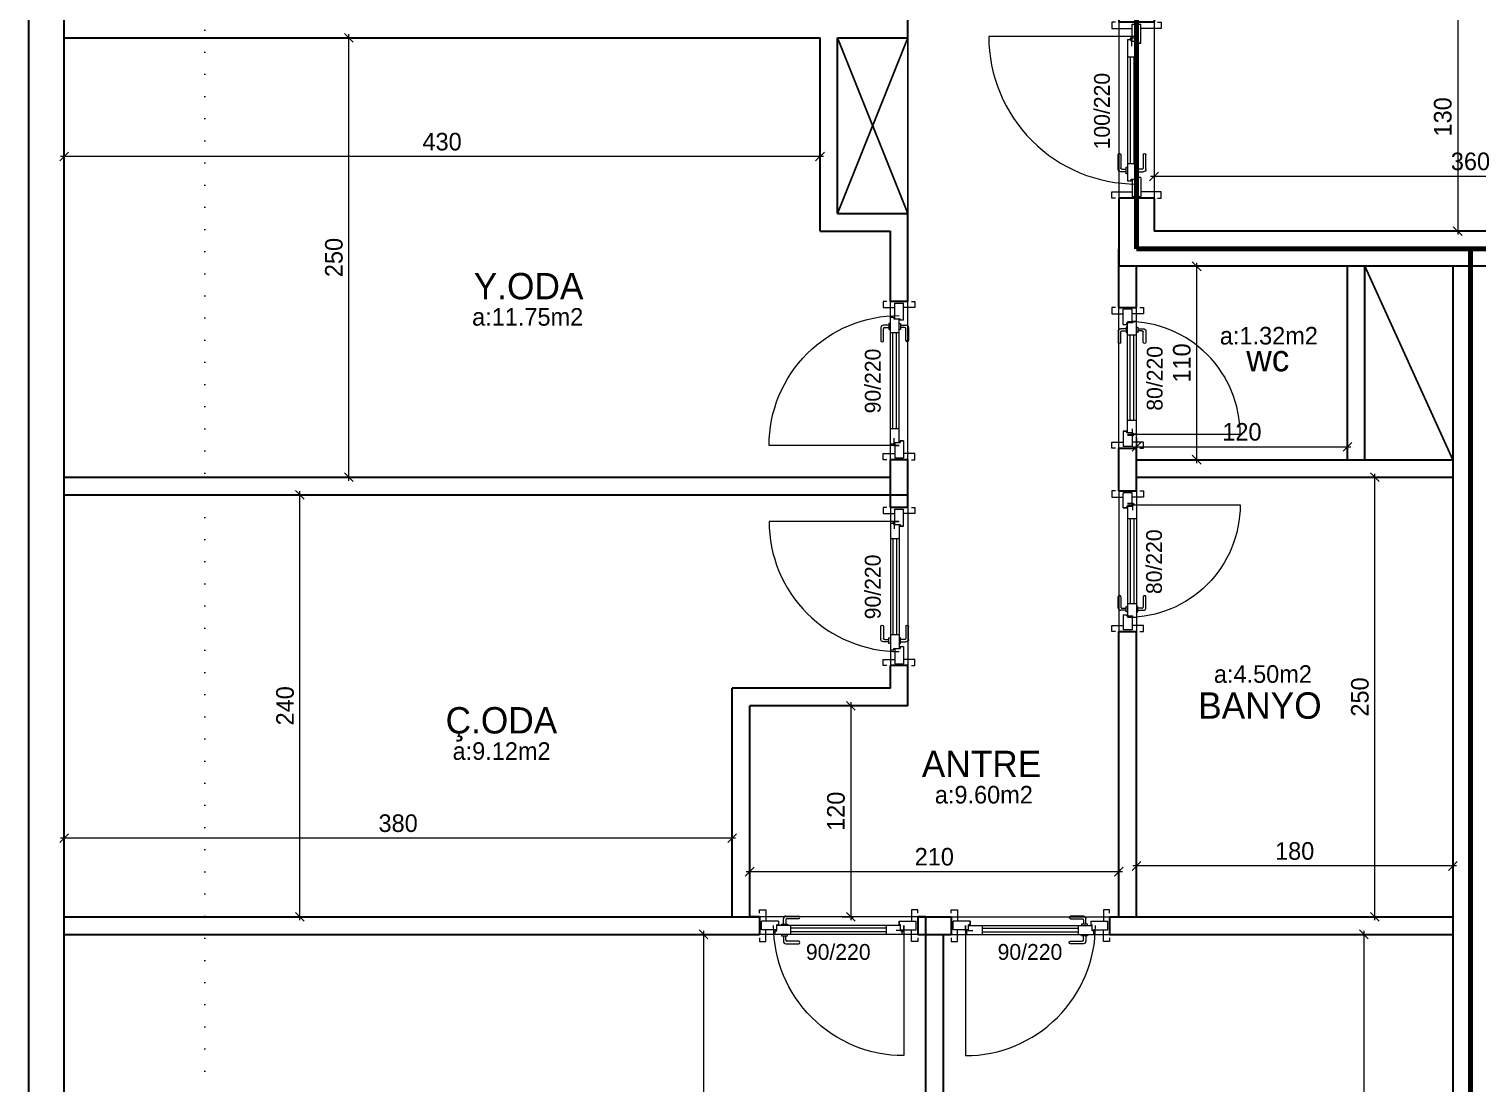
# Model space of a CAD drawing. Header units: centimetres. Extents: x 562865 to 1310255, y -148070 to 32737.
# Drawn here: x 591819 to 592642, y -1976 to -1376 of the extents above; entities that cross this region are included whole.
import ezdxf
from ezdxf.enums import TextEntityAlignment as Align

# ---------------------------------------------------------------- set-up
doc = ezdxf.new("R2010")
doc.units = ezdxf.units.CM
doc.header["$LTSCALE"] = 2.5
doc.linetypes.add('DASHED', pattern=[0.25, 0.125, -0.125])
doc.linetypes.add('DOT', pattern=[0.25, 0, -0.25])
doc.layers.get('0').update_dxf_attribs({"color": 86})
for name, color, linetype, lineweight in [('1', 126, 'Continuous', 25), ('ADAKENARI', 18, 'Continuous', 5), ('DUVAR', 4, 'Continuous', 30), ('duvar-kesim', 7, 'Continuous', 0), ('GÖRÜNÜŞLER', 96, 'Continuous', 25), ('ince', 30, 'Continuous', 15), ('iç ölçü', 106, 'Continuous', 18), ('kapi', 9, 'Continuous', 0), ('kolon', 1, 'Continuous', 53)]:
    doc.layers.add(name, color=color, linetype=linetype, lineweight=lineweight)
for name, color, linetype in [('alan', 7, 'Continuous'), ('kapi-yazi', 7, 'Continuous'), ('mahal', 7, 'Continuous'), ('MAKINA', 4, 'Continuous'), ('MERBAS', 231, 'Continuous'), ('MIMARI', 3, 'Continuous'), ('Oda', 7, 'Continuous')]:
    doc.layers.add(name, color=color, linetype=linetype)
doc.styles.add('MAHALADI', font='arial.ttf')
doc.styles.add('PINAR', font='comic.ttf')
doc.dimstyles.new('TEMİZ ÖLÇÜ', dxfattribs={"dimtxt": 10, "dimasz": 5, "dimexe": 1.8, "dimexo": 0.625, "dimgap": 3, "dimtad": 1, "dimdec": 0, "dimrnd": 0.5, "dimzin": 1, "dimdsep": 46, "dimtxsty": 'PINAR', "dimblk": 'OBLIQUE', "dimcen": 0.9, "dimdle": 2, "dimclrd": 256, "dimclre": 256, "dimclrt": 7, "dimadec": 0, "dimazin": 0, "dimtfac": 1, "dimtdec": 0, "dimtofl": 0, "dimtmove": 2, "dimatfit": 2, "dimfxl": 10, "dimfxlon": 1, "dimlwd": -1, "dimlwe": -1, "dimarcsym": 0})

# ---------------------------------------------------------------- blocks, each defined once
blk = doc.blocks.new('fm-door1')
at = {"linetype": 'Continuous'}
for p, q in [((0, 25), (0, -25)), ((100, 25), (0, 25)), ((79.7, 31.8), (79.7, -0.3)), ((84, 27.6), (127.8, 27.6)), ((90, 50), (910, 50)), ((90, 50), (90, 30)), ((100, 30), (90, 30)), ((100, 30), (100, -5)), ((100, 30), (100, -5)), ((100, 0), (900, 0)), ((190, 50), (190, 0)), ((810, 50), (810, 0)), ((910, 30), (900, 30)), ((900, 30), (900, -5)), ((900, 25), (1000, 25)), ((910, 50), (910, 30)), ((1000, 25), (1000, -25)), ((110, -25), (0, -25)), ((100, -5), (110, -5)), ((110, -5), (100, -5)), ((110, -5), (110, -25)), ((110, -25), (110, -5)), ((890, -25), (890, -5)), ((890, -5), (900, -5)), ((890, -25), (1000, -25))]:
    blk.add_line(p, q, dxfattribs=at)
at = {"color": 8, "linetype": 'Continuous'}
for p, q in [((190, 35), (810, 35)), ((190, 15), (810, 15))]:
    blk.add_line(p, q, dxfattribs=at)
at = {"linetype": 'Continuous'}
for points in [[(857.6, 58.1), (857.6, 88.9, 0.414214), (842.4, 104.1), (758.6, 104.1, 1), (758.6, 88.9), (834.8, 88.9, -0.414214), (842.4, 81.3), (842.4, 58.1)], [(857.6, -8.1), (857.6, -38.9, -0.414214), (842.4, -54.1), (758.6, -54.1, -1), (758.6, -38.9), (834.8, -38.9, 0.414214), (842.4, -31.3), (842.4, -8.1)]]:
    blk.add_lwpolyline(points, format="xyb", dxfattribs=at)
for points in [[(869, 50), (869, 58.1), (831, 58.1), (831, 50)], [(869, 0), (869, -8.1), (831, -8.1), (831, 0)]]:
    blk.add_lwpolyline(points, dxfattribs=at)
blk.add_circle((84, 31.8), 4.26, dxfattribs=at)
blk = doc.blocks.new('_Oblique')
at = {"color": 0, "linetype": 'ByBlock', "lineweight": -2}
blk.add_line((-0.5, -0.5), (0.5, 0.5), dxfattribs=at)
blk = doc.blocks.new('*D121')
at = {"layer": 'Defpoints', "color": 0}
for p in [(592496.53, -1891.13), (592496.53, -2338.13), (592577.95, -2338.13)]:
    blk.add_point(p, dxfattribs=at)
at = {"layer": 'iç ölçü'}
for p, q in [((592572.95, -1891.13), (592579.75, -1891.13)), ((592577.95, -1889.13), (592577.95, -2340.13)), ((592572.95, -2338.13), (592579.75, -2338.13))]:
    blk.add_line(p, q, dxfattribs=at)
at = {"layer": 'iç ölçü', "linetype": 'ByBlock', "xscale": 5, "yscale": 5, "zscale": 5}
for p, rotation in [((592577.95, -1891.13), 90), ((592577.95, -2338.13), 270)]:
    blk.add_blockref('_Oblique', p, dxfattribs=dict(at, rotation=rotation))
at = {"layer": 'iç ölçü', "color": 7, "insert": (592569.44, -2114.63), "char_height": 10, "attachment_point": 5, "rotation": 90, "style": 'PINAR'}
blk.add_mtext('447', dxfattribs=at)
blk = doc.blocks.new('*D124')
at = {"layer": 'Defpoints', "color": 0}
for p in [(592155.99, -1891.13), (592155.99, -2458.13), (592202.27, -2458.13)]:
    blk.add_point(p, dxfattribs=at)
at = {"layer": 'iç ölçü'}
for p, q in [((592197.27, -1891.13), (592204.07, -1891.13)), ((592202.27, -1889.13), (592202.27, -2460.13)), ((592197.27, -2458.13), (592204.07, -2458.13))]:
    blk.add_line(p, q, dxfattribs=at)
at = {"layer": 'iç ölçü', "linetype": 'ByBlock', "xscale": 5, "yscale": 5, "zscale": 5}
for p, rotation in [((592202.27, -1891.13), 90), ((592202.27, -2458.13), 270)]:
    blk.add_blockref('_Oblique', p, dxfattribs=dict(at, rotation=rotation))
at = {"layer": 'iç ölçü', "color": 7, "insert": (592193.76, -2174.63), "char_height": 10, "attachment_point": 5, "rotation": 90, "style": 'PINAR'}
blk.add_mtext('567', dxfattribs=at)
blk = doc.blocks.new('*D126')
at = {"layer": 'Defpoints', "color": 0}
for p in [(591972.7, -1641.13), (591995.91, -1641.13), (591995.91, -1881.13)]:
    blk.add_point(p, dxfattribs=at)
at = {"layer": 'iç ölçü'}
for p, q in [((591972.7, -1883.13), (591972.7, -1639.13)), ((591977.7, -1641.13), (591970.9, -1641.13)), ((591977.7, -1881.13), (591970.9, -1881.13))]:
    blk.add_line(p, q, dxfattribs=at)
at = {"layer": 'iç ölçü', "linetype": 'ByBlock', "xscale": 5, "yscale": 5, "zscale": 5}
for p, rotation in [((591972.7, -1641.13), 90), ((591972.7, -1881.13), 270)]:
    blk.add_blockref('_Oblique', p, dxfattribs=dict(at, rotation=rotation))
at = {"layer": 'iç ölçü', "color": 7, "insert": (591964.29, -1761.13), "char_height": 10, "attachment_point": 5, "rotation": 90, "style": 'PINAR'}
blk.add_mtext('240', dxfattribs=at)
blk = doc.blocks.new('*D127')
at = {"layer": 'Defpoints', "color": 0}
for p in [(591838.58, -1777.64), (592218.58, -1777.64), (591838.58, -1836.41)]:
    blk.add_point(p, dxfattribs=at)
at = {"layer": 'iç ölçü'}
for p, q in [((592220.58, -1836.41), (591836.58, -1836.41)), ((591838.58, -1831.41), (591838.58, -1838.21)), ((592218.58, -1831.41), (592218.58, -1838.21))]:
    blk.add_line(p, q, dxfattribs=at)
at = {"layer": 'iç ölçü', "linetype": 'ByBlock', "xscale": 5, "yscale": 5, "zscale": 5, "rotation": 180}
blk.add_blockref('_Oblique', (591838.58, -1836.41), dxfattribs=at)
at = {"layer": 'iç ölçü', "linetype": 'ByBlock', "xscale": 5, "yscale": 5, "zscale": 5}
blk.add_blockref('_Oblique', (592218.58, -1836.41), dxfattribs=at)
at = {"layer": 'iç ölçü', "color": 7, "insert": (592028.58, -1827.97), "char_height": 10, "attachment_point": 5, "style": 'PINAR'}
blk.add_mtext('380', dxfattribs=at)
blk = doc.blocks.new('*D128')
at = {"layer": 'Defpoints', "color": 0}
for p in [(592000.56, -1381.13), (592014.49, -1381.13), (592014.49, -1631.13)]:
    blk.add_point(p, dxfattribs=at)
at = {"layer": 'iç ölçü'}
for p, q in [((592005.56, -1381.13), (591998.76, -1381.13)), ((592000.56, -1633.13), (592000.56, -1379.13)), ((592005.56, -1631.13), (591998.76, -1631.13))]:
    blk.add_line(p, q, dxfattribs=at)
at = {"layer": 'iç ölçü', "linetype": 'ByBlock', "xscale": 5, "yscale": 5, "zscale": 5}
for p, rotation in [((592000.56, -1381.13), 90), ((592000.56, -1631.13), 270)]:
    blk.add_blockref('_Oblique', p, dxfattribs=dict(at, rotation=rotation))
at = {"layer": 'iç ölçü', "color": 7, "insert": (591992.08, -1506.13), "char_height": 10, "attachment_point": 5, "rotation": 90, "style": 'PINAR'}
blk.add_mtext('250', dxfattribs=at)
blk = doc.blocks.new('*D129')
at = {"layer": 'Defpoints', "color": 0}
for p in [(591838.58, -1448.72), (591838.58, -1454.9), (592268.58, -1454.9)]:
    blk.add_point(p, dxfattribs=at)
at = {"layer": 'iç ölçü'}
for p, q in [((592270.58, -1448.72), (591836.58, -1448.72)), ((591838.58, -1453.72), (591838.58, -1446.92)), ((592268.58, -1453.72), (592268.58, -1446.92))]:
    blk.add_line(p, q, dxfattribs=at)
at = {"layer": 'iç ölçü', "linetype": 'ByBlock', "xscale": 5, "yscale": 5, "zscale": 5, "rotation": 180}
blk.add_blockref('_Oblique', (591838.58, -1448.72), dxfattribs=at)
at = {"layer": 'iç ölçü', "linetype": 'ByBlock', "xscale": 5, "yscale": 5, "zscale": 5}
blk.add_blockref('_Oblique', (592268.58, -1448.72), dxfattribs=at)
at = {"layer": 'iç ölçü', "color": 7, "insert": (592053.58, -1440.29), "char_height": 10, "attachment_point": 5, "style": 'PINAR'}
blk.add_mtext('430', dxfattribs=at)
blk = doc.blocks.new('*D135')
at = {"layer": 'Defpoints', "color": 0}
for p in [(592584.2, -1631.13), (592593.8, -1631.13), (592593.8, -1881.13)]:
    blk.add_point(p, dxfattribs=at)
at = {"layer": 'iç ölçü'}
for p, q in [((592584.2, -1883.13), (592584.2, -1629.13)), ((592589.2, -1631.13), (592582.4, -1631.13)), ((592589.2, -1881.13), (592582.4, -1881.13))]:
    blk.add_line(p, q, dxfattribs=at)
at = {"layer": 'iç ölçü', "linetype": 'ByBlock', "xscale": 5, "yscale": 5, "zscale": 5}
for p, rotation in [((592584.2, -1631.13), 90), ((592584.2, -1881.13), 270)]:
    blk.add_blockref('_Oblique', p, dxfattribs=dict(at, rotation=rotation))
at = {"layer": 'iç ölçü', "color": 7, "insert": (592575.72, -1756.13), "char_height": 10, "attachment_point": 5, "rotation": 90, "style": 'PINAR'}
blk.add_mtext('250', dxfattribs=at)
blk = doc.blocks.new('*D136')
at = {"layer": 'Defpoints', "color": 0}
for p in [(592628.58, -1659.77), (592448.58, -1780.32), (592448.58, -1852.24)]:
    blk.add_point(p, dxfattribs=at)
at = {"layer": 'iç ölçü'}
for p, q in [((592630.58, -1852.24), (592446.58, -1852.24)), ((592448.58, -1847.24), (592448.58, -1854.04)), ((592628.58, -1847.24), (592628.58, -1854.04))]:
    blk.add_line(p, q, dxfattribs=at)
at = {"layer": 'iç ölçü', "linetype": 'ByBlock', "xscale": 5, "yscale": 5, "zscale": 5, "rotation": 180}
blk.add_blockref('_Oblique', (592448.58, -1852.24), dxfattribs=at)
at = {"layer": 'iç ölçü', "linetype": 'ByBlock', "xscale": 5, "yscale": 5, "zscale": 5}
blk.add_blockref('_Oblique', (592628.58, -1852.24), dxfattribs=at)
at = {"layer": 'iç ölçü', "color": 7, "insert": (592538.58, -1843.78), "char_height": 10, "attachment_point": 5, "style": 'PINAR'}
blk.add_mtext('180', dxfattribs=at)
blk = doc.blocks.new('*D137')
at = {"layer": 'Defpoints', "color": 0}
for p in [(592482.84, -1511.13), (592541.33, -1511.13), (592541.33, -1621.13)]:
    blk.add_point(p, dxfattribs=at)
at = {"layer": 'iç ölçü'}
for p, q in [((592487.84, -1511.13), (592481.04, -1511.13)), ((592482.84, -1623.13), (592482.84, -1509.13)), ((592487.84, -1621.13), (592481.04, -1621.13))]:
    blk.add_line(p, q, dxfattribs=at)
at = {"layer": 'iç ölçü', "linetype": 'ByBlock', "xscale": 5, "yscale": 5, "zscale": 5}
for p, rotation in [((592482.84, -1511.13), 90), ((592482.84, -1621.13), 270)]:
    blk.add_blockref('_Oblique', p, dxfattribs=dict(at, rotation=rotation))
at = {"layer": 'iç ölçü', "color": 7, "insert": (592474.43, -1566.13), "char_height": 10, "attachment_point": 5, "rotation": 90, "style": 'PINAR'}
blk.add_mtext('110', dxfattribs=at)
blk = doc.blocks.new('*D138')
at = {"layer": 'Defpoints', "color": 0}
for p in [(592448.58, -1529.3), (592568.58, -1529.3), (592568.58, -1613.77)]:
    blk.add_point(p, dxfattribs=at)
at = {"layer": 'iç ölçü'}
for p, q in [((592446.58, -1613.77), (592570.58, -1613.77)), ((592448.58, -1608.77), (592448.58, -1615.57)), ((592568.58, -1608.77), (592568.58, -1615.57))]:
    blk.add_line(p, q, dxfattribs=at)
at = {"layer": 'iç ölçü', "linetype": 'ByBlock', "xscale": 5, "yscale": 5, "zscale": 5, "rotation": 180}
blk.add_blockref('_Oblique', (592448.58, -1613.77), dxfattribs=at)
at = {"layer": 'iç ölçü', "linetype": 'ByBlock', "xscale": 5, "yscale": 5, "zscale": 5}
blk.add_blockref('_Oblique', (592568.58, -1613.77), dxfattribs=at)
at = {"layer": 'iç ölçü', "color": 7, "insert": (592508.58, -1605.36), "char_height": 10, "attachment_point": 5, "style": 'PINAR'}
blk.add_mtext('120', dxfattribs=at)
blk = doc.blocks.new('*D139')
at = {"layer": 'Defpoints', "color": 0}
for p in [(592273.58, -1761.13), (592273.58, -1881.13), (592286.1, -1881.13)]:
    blk.add_point(p, dxfattribs=at)
at = {"layer": 'iç ölçü'}
for p, q in [((592281.1, -1761.13), (592287.9, -1761.13)), ((592286.1, -1759.13), (592286.1, -1883.13)), ((592281.1, -1881.13), (592287.9, -1881.13))]:
    blk.add_line(p, q, dxfattribs=at)
at = {"layer": 'iç ölçü', "linetype": 'ByBlock', "xscale": 5, "yscale": 5, "zscale": 5}
for p, rotation in [((592286.1, -1761.13), 90), ((592286.1, -1881.13), 270)]:
    blk.add_blockref('_Oblique', p, dxfattribs=dict(at, rotation=rotation))
at = {"layer": 'iç ölçü', "color": 7, "insert": (592277.69, -1821.13), "char_height": 10, "attachment_point": 5, "rotation": 90, "style": 'PINAR'}
blk.add_mtext('120', dxfattribs=at)
blk = doc.blocks.new('*D140')
at = {"layer": 'Defpoints', "color": 0}
for p in [(592228.58, -1795.18), (592438.58, -1795.18), (592438.58, -1855.45)]:
    blk.add_point(p, dxfattribs=at)
at = {"layer": 'iç ölçü'}
for p, q in [((592228.58, -1850.45), (592228.58, -1857.25)), ((592438.58, -1850.45), (592438.58, -1857.25)), ((592226.58, -1855.45), (592440.58, -1855.45))]:
    blk.add_line(p, q, dxfattribs=at)
at = {"layer": 'iç ölçü', "linetype": 'ByBlock', "xscale": 5, "yscale": 5, "zscale": 5, "rotation": 180}
blk.add_blockref('_Oblique', (592228.58, -1855.45), dxfattribs=at)
at = {"layer": 'iç ölçü', "linetype": 'ByBlock', "xscale": 5, "yscale": 5, "zscale": 5}
blk.add_blockref('_Oblique', (592438.58, -1855.45), dxfattribs=at)
at = {"layer": 'iç ölçü', "color": 7, "insert": (592333.58, -1847.04), "char_height": 10, "attachment_point": 5, "style": 'PINAR'}
blk.add_mtext('210', dxfattribs=at)
blk = doc.blocks.new('*D143')
at = {"layer": 'Defpoints', "color": 0}
for p in [(592458.58, -1422.34), (592818.58, -1422.34), (592458.58, -1460.01)]:
    blk.add_point(p, dxfattribs=at)
at = {"layer": 'iç ölçü'}
for p, q in [((592458.58, -1455.01), (592458.58, -1461.81)), ((592818.58, -1455.01), (592818.58, -1461.81)), ((592820.58, -1460.01), (592456.58, -1460.01))]:
    blk.add_line(p, q, dxfattribs=at)
at = {"layer": 'iç ölçü', "linetype": 'ByBlock', "xscale": 5, "yscale": 5, "zscale": 5, "rotation": 180}
blk.add_blockref('_Oblique', (592458.58, -1460.01), dxfattribs=at)
at = {"layer": 'iç ölçü', "linetype": 'ByBlock', "xscale": 5, "yscale": 5, "zscale": 5}
blk.add_blockref('_Oblique', (592818.58, -1460.01), dxfattribs=at)
at = {"layer": 'iç ölçü', "color": 7, "insert": (592638.58, -1451.5), "char_height": 10, "attachment_point": 5, "style": 'PINAR'}
blk.add_mtext('360', dxfattribs=at)
blk = doc.blocks.new('*D148')
at = {"layer": 'Defpoints', "color": 0}
for p in [(594835.25, -754.66), (594855.25, -757.26), (594855.25, -770.98)]:
    blk.add_point(p, dxfattribs=at)
at = {"layer": 'iç ölçü'}
for p, q in [((594833.25, -757.26), (594857.25, -757.26)), ((594835.25, -755.28), (594835.25, -759.06)), ((594855.25, -767.26), (594855.25, -755.46))]:
    blk.add_line(p, q, dxfattribs=at)
at = {"layer": 'iç ölçü', "xscale": 5, "yscale": 5, "zscale": 5, "rotation": 180}
blk.add_blockref('_Oblique', (594835.25, -757.26), dxfattribs=at)
at = {"layer": 'iç ölçü', "xscale": 5, "yscale": 5, "zscale": 5}
blk.add_blockref('_Oblique', (594855.25, -757.26), dxfattribs=at)
at = {"layer": 'iç ölçü', "color": 7, "insert": (594847.75, -742.49), "char_height": 10, "attachment_point": 5, "style": 'PINAR'}
blk.add_mtext('20', dxfattribs=at)
blk = doc.blocks.new('*D149')
at = {"layer": 'Defpoints', "color": 0}
for p in [(595060.25, -732.85), (595060.25, -757.26), (594855.25, -770.98)]:
    blk.add_point(p, dxfattribs=at)
at = {"layer": 'iç ölçü'}
for p, q in [((595060.25, -747.26), (595060.25, -759.06)), ((594853.25, -757.26), (595062.25, -757.26)), ((594855.25, -767.26), (594855.25, -755.46))]:
    blk.add_line(p, q, dxfattribs=at)
at = {"layer": 'iç ölçü', "xscale": 5, "yscale": 5, "zscale": 5, "rotation": 180}
blk.add_blockref('_Oblique', (594855.25, -757.26), dxfattribs=at)
at = {"layer": 'iç ölçü', "xscale": 5, "yscale": 5, "zscale": 5}
blk.add_blockref('_Oblique', (595060.25, -757.26), dxfattribs=at)
at = {"layer": 'iç ölçü', "color": 7, "insert": (594957.75, -748.79), "char_height": 10, "attachment_point": 5, "style": 'PINAR'}
blk.add_mtext('205', dxfattribs=at)
blk = doc.blocks.new('*D150')
at = {"layer": 'Defpoints', "color": 0}
for p in [(595060.25, -732.85), (595085.25, -754.82), (595085.25, -757.26)]:
    blk.add_point(p, dxfattribs=at)
at = {"layer": 'iç ölçü'}
for p, q in [((595060.25, -747.26), (595060.25, -759.06)), ((595058.25, -757.26), (595087.25, -757.26)), ((595085.25, -755.44), (595085.25, -759.06))]:
    blk.add_line(p, q, dxfattribs=at)
at = {"layer": 'iç ölçü', "xscale": 5, "yscale": 5, "zscale": 5, "rotation": 180}
blk.add_blockref('_Oblique', (595060.25, -757.26), dxfattribs=at)
at = {"layer": 'iç ölçü', "xscale": 5, "yscale": 5, "zscale": 5}
blk.add_blockref('_Oblique', (595085.25, -757.26), dxfattribs=at)
at = {"layer": 'iç ölçü', "color": 7, "insert": (595072.75, -745.8), "char_height": 10, "attachment_point": 5, "style": 'PINAR'}
blk.add_mtext('25', dxfattribs=at)
blk = doc.blocks.new('*D151')
at = {"layer": 'Defpoints', "color": 0}
for p in [(595021.92, -789.21), (595028.67, -789.21), (595028.67, -814.21)]:
    blk.add_point(p, dxfattribs=at)
at = {"layer": 'iç ölçü'}
for p, q in [((595028.05, -789.21), (595020.12, -789.21)), ((595021.92, -816.21), (595021.92, -787.21)), ((595028.05, -814.21), (595020.12, -814.21))]:
    blk.add_line(p, q, dxfattribs=at)
at = {"layer": 'iç ölçü', "xscale": 5, "yscale": 5, "zscale": 5}
for p, rotation in [((595021.92, -789.21), 90), ((595021.92, -814.21), 270)]:
    blk.add_blockref('_Oblique', p, dxfattribs=dict(at, rotation=rotation))
at = {"layer": 'iç ölçü', "color": 7, "insert": (595033.82, -801.71), "char_height": 10, "attachment_point": 5, "rotation": 90, "style": 'PINAR'}
blk.add_mtext('25', dxfattribs=at)
blk = doc.blocks.new('*D152')
at = {"layer": 'Defpoints', "color": 0}
for p in [(595021.92, -609.21), (595026.14, -609.21), (595028.67, -789.21)]:
    blk.add_point(p, dxfattribs=at)
at = {"layer": 'iç ölçü'}
for p, q in [((595025.52, -609.21), (595020.12, -609.21)), ((595021.92, -791.21), (595021.92, -607.21)), ((595028.05, -789.21), (595020.12, -789.21))]:
    blk.add_line(p, q, dxfattribs=at)
at = {"layer": 'iç ölçü', "xscale": 5, "yscale": 5, "zscale": 5}
for p, rotation in [((595021.92, -609.21), 90), ((595021.92, -789.21), 270)]:
    blk.add_blockref('_Oblique', p, dxfattribs=dict(at, rotation=rotation))
at = {"layer": 'iç ölçü', "color": 7, "insert": (595013.46, -699.21), "char_height": 10, "attachment_point": 5, "rotation": 90, "style": 'PINAR'}
blk.add_mtext('180', dxfattribs=at)
blk = doc.blocks.new('*D153')
at = {"layer": 'Defpoints', "color": 0}
for p in [(595021.92, -584.21), (595026.14, -584.21), (595026.14, -609.21)]:
    blk.add_point(p, dxfattribs=at)
at = {"layer": 'iç ölçü'}
for p, q in [((595025.52, -584.21), (595020.12, -584.21)), ((595021.92, -611.21), (595021.92, -582.21)), ((595025.52, -609.21), (595020.12, -609.21))]:
    blk.add_line(p, q, dxfattribs=at)
at = {"layer": 'iç ölçü', "xscale": 5, "yscale": 5, "zscale": 5}
for p, rotation in [((595021.92, -584.21), 90), ((595021.92, -609.21), 270)]:
    blk.add_blockref('_Oblique', p, dxfattribs=dict(at, rotation=rotation))
at = {"layer": 'iç ölçü', "color": 7, "insert": (595037.05, -596.71), "char_height": 10, "attachment_point": 5, "rotation": 90, "style": 'PINAR'}
blk.add_mtext('25', dxfattribs=at)
blk = doc.blocks.new('*D154')
at = {"layer": 'Defpoints', "color": 0}
for p in [(594705.25, -699.23), (594705.25, -700.16), (594835.25, -699.23)]:
    blk.add_point(p, dxfattribs=at)
at = {"layer": 'iç ölçü'}
for p, q in [((594837.25, -700.16), (594703.25, -700.16)), ((594705.25, -699.85), (594705.25, -701.96)), ((594835.25, -699.85), (594835.25, -701.96))]:
    blk.add_line(p, q, dxfattribs=at)
at = {"layer": 'iç ölçü', "xscale": 5, "yscale": 5, "zscale": 5, "rotation": 180}
blk.add_blockref('_Oblique', (594705.25, -700.16), dxfattribs=at)
at = {"layer": 'iç ölçü', "xscale": 5, "yscale": 5, "zscale": 5}
blk.add_blockref('_Oblique', (594835.25, -700.16), dxfattribs=at)
at = {"layer": 'iç ölçü', "color": 7, "insert": (594770.25, -691.73), "char_height": 10, "attachment_point": 5, "style": 'PINAR'}
blk.add_mtext('130', dxfattribs=at)
blk = doc.blocks.new('*D145')
at = {"layer": 'Defpoints', "color": 0}
for p in [(594908.08, -814.21), (594877.98, -944.21), (594908.08, -944.21)]:
    blk.add_point(p, dxfattribs=at)
at = {"layer": 'iç ölçü'}
for p, q in [((594882.98, -814.21), (594876.18, -814.21)), ((594877.98, -812.21), (594877.98, -946.21)), ((594882.98, -944.21), (594876.18, -944.21))]:
    blk.add_line(p, q, dxfattribs=at)
at = {"layer": 'iç ölçü', "xscale": 5, "yscale": 5, "zscale": 5}
for p, rotation in [((594877.98, -814.21), 90), ((594877.98, -944.21), 270)]:
    blk.add_blockref('_Oblique', p, dxfattribs=dict(at, rotation=rotation))
at = {"layer": 'iç ölçü', "color": 7, "insert": (594869.55, -879.21), "char_height": 10, "attachment_point": 5, "rotation": 90, "style": 'PINAR'}
blk.add_mtext('130', dxfattribs=at)
blk = doc.blocks.new('*D146')
at = {"layer": 'Defpoints', "color": 0}
for p in [(594879, -84.21), (594885.25, -84.21), (594877.98, -214.21)]:
    blk.add_point(p, dxfattribs=at)
at = {"layer": 'iç ölçü'}
for p, q in [((594879, -216.21), (594879, -82.21)), ((594884, -84.21), (594877.2, -84.21)), ((594878.61, -214.21), (594880.8, -214.21))]:
    blk.add_line(p, q, dxfattribs=at)
at = {"layer": 'iç ölçü', "xscale": 5, "yscale": 5, "zscale": 5}
for p, rotation in [((594879, -84.21), 90), ((594879, -214.21), 270)]:
    blk.add_blockref('_Oblique', p, dxfattribs=dict(at, rotation=rotation))
at = {"layer": 'iç ölçü', "color": 7, "insert": (594870.57, -149.21), "char_height": 10, "attachment_point": 5, "rotation": 90, "style": 'PINAR'}
blk.add_mtext('130', dxfattribs=at)
blk = doc.blocks.new('*D147')
at = {"layer": 'Defpoints', "color": 0}
for p in [(594705.25, -288.43), (594835.25, -288.43), (594835.25, -303.04)]:
    blk.add_point(p, dxfattribs=at)
at = {"layer": 'iç ölçü'}
for p, q in [((594703.25, -303.04), (594837.25, -303.04)), ((594705.25, -298.04), (594705.25, -304.84)), ((594835.25, -298.04), (594835.25, -304.84))]:
    blk.add_line(p, q, dxfattribs=at)
at = {"layer": 'iç ölçü', "xscale": 5, "yscale": 5, "zscale": 5, "rotation": 180}
blk.add_blockref('_Oblique', (594705.25, -303.04), dxfattribs=at)
at = {"layer": 'iç ölçü', "xscale": 5, "yscale": 5, "zscale": 5}
blk.add_blockref('_Oblique', (594835.25, -303.04), dxfattribs=at)
at = {"layer": 'iç ölçü', "color": 7, "insert": (594770.25, -294.61), "char_height": 10, "attachment_point": 5, "style": 'PINAR'}
blk.add_mtext('130', dxfattribs=at)
blk = doc.blocks.new('A$C25296537')
at = {"color": 4, "ltscale": 0.1}
for p, q in [((245.32, 314.98), (241.85, 314.98)), ((241.85, 314.98), (241.85, 263.57)), ((245.32, 314.98), (245.32, 263.57)), ((249.24, 264.98), (245.71, 264.98)), ((245.71, 264.98), (245.71, 214.98)), ((249.24, 264.98), (249.24, 214.98)), ((241.85, 263.57), (245.32, 263.57)), ((245.71, 214.98), (249.24, 214.98))]:
    blk.add_line(p, q, dxfattribs=at)
at = {"layer": '1', "linetype": 'DASHED', "ltscale": 20}
blk.add_line((224, 725), (224, 722), dxfattribs=at)
at = {"layer": 'DUVAR'}
for p, q in [((474, 900), (74, 900)), ((74, 861.21), (74, 900)), ((474, 861.21), (474, 900)), ((454, 880), (94, 880)), ((94, 861.21), (94, 880)), ((454, 861.21), (454, 880)), ((94, 861.21), (74, 861.21)), ((454, 861.21), (474, 861.21)), ((74, 750), (74, 761.21)), ((94, 761.21), (74, 761.21)), ((94, 750), (94, 761.21)), ((454, 750), (454, 761.21)), ((454, 761.21), (474, 761.21)), ((474, 750), (474, 761.21)), ((74, 210), (74, 690)), ((94, 210), (94, 690)), ((224, 355), (224, 314.98)), ((244, 355), (244, 314.98)), ((224, 314.98), (244, 314.98)), ((224, 214.98), (224, 175)), ((224, 214.98), (244, 214.98)), ((244, 214.98), (244, 175)), ((74, 150), (74, 138.79)), ((94, 150), (94, 138.79)), ((454, 150), (454, 138.79)), ((474, 150), (474, 138.79)), ((94, 138.79), (74, 138.79)), ((454, 138.79), (474, 138.79)), ((74, 38.79), (74, 0)), ((94, 38.79), (74, 38.79)), ((94, 38.79), (94, 20)), ((454, 38.79), (454, 20)), ((454, 38.79), (474, 38.79)), ((474, 38.79), (474, 0)), ((454, 20), (94, 20)), ((474, 0), (74, 0))]:
    blk.add_line(p, q, dxfattribs=at)
at = {"layer": 'duvar-kesim'}
for p, q in [((74, 761.21), (74, 861.21)), ((94, 761.21), (94, 861.21)), ((454, 761.21), (454, 861.21)), ((474, 761.21), (474, 861.21)), ((224, 314.98), (224, 214.98)), ((244, 314.98), (244, 214.98)), ((74, 138.79), (74, 38.79)), ((94, 138.79), (94, 38.79)), ((454, 138.79), (454, 38.79)), ((474, 138.79), (474, 38.79))]:
    blk.add_line(p, q, dxfattribs=at)
at = {"layer": 'ince', "ltscale": 0.1}
for p, q in [((244, 330.42), (265.64, 330.42)), ((265.64, 330.42), (265.64, 198.81)), ((244, 302.6), (244, 314.98)), ((244, 214.98), (244, 198.81)), ((244, 198.81), (265.64, 198.81))]:
    blk.add_line(p, q, dxfattribs=at)
at = {"layer": 'kapi'}
for points in [[(72, 861.21), (70, 861.21), (70, 857.71), (81.5, 857.71)], [(96, 861.21), (98, 861.21), (98, 857.71), (86.5, 857.71)], [(452, 861.21), (450, 861.21), (450, 857.71), (461.5, 857.71)], [(476, 861.21), (478, 861.21), (478, 857.71), (466.5, 857.71)], [(72, 761.21), (70, 761.21), (70, 764.71), (81.5, 764.71)], [(96, 761.21), (98, 761.21), (98, 764.71), (86.5, 764.71)], [(452, 761.21), (450, 761.21), (450, 764.71), (461.5, 764.71)], [(476, 761.21), (478, 761.21), (478, 764.71), (466.5, 764.71)], [(72, 138.79), (70, 138.79), (70, 135.29), (81.5, 135.29)], [(96, 138.79), (98, 138.79), (98, 135.29), (86.5, 135.29)], [(452, 138.79), (450, 138.79), (450, 135.29), (461.5, 135.29)], [(476, 138.79), (478, 138.79), (478, 135.29), (466.5, 135.29)], [(72, 38.79), (70, 38.79), (70, 42.29), (81.5, 42.29)], [(96, 38.79), (98, 38.79), (98, 42.29), (86.5, 42.29)], [(452, 38.79), (450, 38.79), (450, 42.29), (461.5, 42.29)], [(476, 38.79), (478, 38.79), (478, 42.29), (466.5, 42.29)]]:
    blk.add_lwpolyline(points, dxfattribs=at)
for points in [[(84, 769.21), (0, 769.21, -0.414214), (84, 853.21, -0.414214)], [(464, 769.21), (548, 769.21, 0.414214), (464, 853.21, 0.414214)], [(84, 130.79), (0, 130.79, 0.414214), (84, 46.79, 0.414214)], [(464, 130.79), (548, 130.79, -0.414214), (464, 46.79, -0.414214)]]:
    blk.add_lwpolyline(points, format="xyb", dxfattribs=at)
at = {"layer": 'kolon'}
for points in [[(74, 750), (104, 750), (104, 690), (74, 690)], [(474, 150), (474, 750), (224, 750), (224, 720), (449, 720), (449, 380), (224, 380), (224, 355), (449, 355), (449, 175), (224, 175), (224, 150)], [(74, 210), (104, 210), (104, 150), (74, 150)]]:
    blk.add_lwpolyline(points, close=True, dxfattribs=at)
blk.add_lwpolyline([(224, 150), (474, 150)], dxfattribs=at)
at = {"layer": 'MAKINA', "ltscale": 0.1}
for p, q in [((412.79, 211.39), (412.79, 216.08)), ((441.45, 216.08), (441.45, 211.39))]:
    blk.add_line(p, q, dxfattribs=at)
at = {"layer": 'MERBAS'}
for p, q in [((224, 600), (224, 720)), ((224, 720), (449, 720)), ((449, 720), (449, 380)), ((224, 380), (224, 500)), ((449, 380), (224, 380))]:
    blk.add_line(p, q, dxfattribs=at)
for points in [[(224, 660), (319, 660, -0.414214), (389, 590), (389, 510, -0.414214), (319, 440), (224, 440)], [(224, 600), (319, 600, -0.414214), (329, 590), (329, 510, -0.414214), (319, 500), (224, 500)]]:
    blk.add_lwpolyline(points, format="xyb", dxfattribs=at)
at = {"layer": 'MIMARI', "ltscale": 0.1}
for p, q in [((333.87, 360.5), (331.52, 360.5)), ((331.52, 337.69), (331.52, 360.5)), ((333.87, 340.03), (333.87, 360.5)), ((345.6, 360.5), (343.26, 360.5)), ((343.26, 360.5), (343.26, 340.03)), ((345.6, 360.5), (345.6, 337.69)), ((343.26, 340.03), (333.87, 340.03)), ((345.6, 337.69), (331.52, 337.69)), ((412.79, 318.61), (441.45, 318.61)), ((412.79, 318.61), (441.45, 318.61)), ((412.79, 313.92), (412.79, 318.61)), ((412.79, 313.92), (441.45, 313.92)), ((412.79, 313.92), (441.45, 313.92)), ((441.45, 318.61), (441.45, 313.92)), ((441.45, 318.61), (441.45, 313.92)), ((412.79, 308.05), (424.53, 308.05)), ((412.79, 221.95), (412.79, 308.05)), ((424.53, 221.95), (424.53, 308.05)), ((412.79, 221.95), (424.53, 221.95)), ((412.79, 216.08), (441.45, 216.08)), ((412.79, 211.39), (441.45, 211.39)), ((345.6, 192.31), (331.52, 192.31)), ((331.52, 192.31), (331.52, 169.5)), ((343.26, 189.97), (333.87, 189.97)), ((333.87, 189.97), (333.87, 169.5)), ((343.26, 169.5), (343.26, 189.97)), ((345.6, 169.5), (345.6, 192.31)), ((333.87, 169.5), (331.52, 169.5)), ((345.6, 169.5), (343.26, 169.5))]:
    blk.add_line(p, q, dxfattribs=at)
for points in [[(343.26, 355), (333.87, 355)], [(390.47, 194.95), (402.43, 194.95), (402.43, 335.05), (251.07, 335.05), (251.07, 330.42)], [(390.47, 197.3), (400.08, 197.3), (400.08, 332.7), (253.42, 332.7), (253.42, 330.42)], [(251.07, 198.81), (251.07, 194.95), (390.47, 194.95)], [(253.42, 198.81), (253.42, 197.3), (390.47, 197.3)], [(343.26, 175), (333.87, 175)]]:
    blk.add_lwpolyline(points, dxfattribs=at)
for points in [[(341.01, 337.69), (341.01, 336.49), (335.96, 336.49), (335.96, 337.69)], [(339.54, 336.49), (338.59, 335.05), (338.56, 335.05), (337.65, 336.49)], [(341.01, 192.31), (341.01, 193.51), (335.96, 193.51), (335.96, 192.31)], [(339.54, 193.51), (338.59, 194.95), (338.56, 194.95), (337.65, 193.51)]]:
    blk.add_lwpolyline(points, close=True, dxfattribs=at)
for points in [[(341.01, 337.69), (341.01, 336.49), (335.96, 337.69), (335.96, 336.49)], [(337.65, 336.49), (338.56, 335.05), (339.54, 336.49), (338.58, 335.02)], [(341.01, 192.31), (341.01, 193.51), (335.96, 192.31), (335.96, 193.51)], [(337.65, 193.51), (338.56, 194.95), (339.54, 193.51), (338.58, 194.98)]]:
    blk.add_solid(points, dxfattribs=at)
at = {"layer": 'kapi', "yscale": 0.09999999999990905, "zscale": 0.098}
for p, xscale, rotation in [((84, 762.21), 0.09799999999995634, 90), ((464, 762.21), -0.09799999999995634, 270), ((84, 137.79), -0.09799999999995634, 90), ((464, 137.79), 0.09799999999995634, 270)]:
    blk.add_blockref('fm-door1', p, dxfattribs=dict(at, xscale=xscale, rotation=rotation))
at = {"layer": 'alan', "style": 'MAHALADI'}
blk.add_text('alan :3.80 m²', height=10, dxfattribs=at).set_placement((341.24, 257.25), align=Align.CENTER)
at = {"layer": 'kapi-yazi', "style": 'PINAR'}
for rotation, p in [(270, (64, 811.74)), (90, (484, 811.21)), (90, (64.37, 88.26)), (270, (483.63, 88.79))]:
    blk.add_text('100/220', height=9, rotation=rotation, dxfattribs=at).set_placement(p, align=Align.MIDDLE_CENTER)
at = {"layer": 'Oda', "style": 'MAHALADI'}
blk.add_text('ASANSÖR', height=15, dxfattribs=at).set_placement((341.24, 272.25), align=Align.CENTER)
at = {"layer": 'iç ölçü'}
for base, p1, p2, angle, override, picture, middle in [((267.75, 880), (266.73, 750), (274, 880), 90, {"dimfxl": 5, "dimarcsym": 1}, '*D146', (259.32, 815)), ((224, 661.17), (94, 675.78), (224, 675.78), 180, {"dimfxl": 5, "dimarcsym": 1}, '*D147', (159, 669.6)), ((410.67, 355), (417.42, 175), (414.89, 355), 90, {"dimtxsty": 'PINAR'}, '*D152', (402.21, 265)), ((94, 264.05), (224, 264.98), (94, 264.98), 180, {"dimfxl": 5, "dimarcsym": 1}, '*D154', (159, 272.48)), ((449, 206.95), (244, 193.23), (449, 231.36), 180, {"dimtxsty": 'PINAR'}, '*D149', (346.5, 215.42)), ((266.73, 20), (296.83, 150), (296.83, 20), 90, {"dimfxl": 5, "dimarcsym": 1}, '*D145', (258.3, 85))]:
    dim = blk.add_linear_dim(base=base, p1=p1, p2=p2, angle=angle, dimstyle='TEMİZ ÖLÇÜ', override=override, dxfattribs=at)
    dim.commit()
    dim.dimension.update_dxf_attribs({"geometry": picture, "text_midpoint": middle, "insert": (-594611.25, 964.21)})
for base, p1, p2, angle, picture, middle in [((410.67, 380), (414.89, 355), (414.89, 380), 90, '*D153', (425.8, 367.5)), ((474, 206.95), (449, 231.36), (474, 209.39), 180, '*D150', (461.5, 218.41)), ((244, 206.95), (224, 209.55), (244, 193.23), 180, '*D148', (236.5, 221.72)), ((410.67, 175), (417.42, 150), (417.42, 175), 90, '*D151', (422.57, 162.5))]:
    dim = blk.add_linear_dim(base=base, p1=p1, p2=p2, angle=angle, dimstyle='TEMİZ ÖLÇÜ', override={"dimtxsty": 'PINAR'}, dxfattribs=at)
    dim.commit()
    dim.dimension.update_dxf_attribs({"geometry": picture, "text_midpoint": middle, "dimtype": 128, "insert": (-594611.25, 964.21)})

msp = doc.modelspace()

# ---------------------------------------------------------------- linework, layer by layer
at = {"layer": 'ADAKENARI', "color": 2, "linetype": 'DOT', "ltscale": 20}
msp.add_lwpolyline([(593358.58, -104.13), (591918.58, -104.13), (591918.58, -2378.13), (593358.58, -2378.13)], close=True, dxfattribs=at)
at = {"layer": 'DUVAR'}
for p, q in [((591818.58, -2478.13), (591818.58, -4.13)), ((591838.58, -2378.13), (591838.58, -104.13)), ((592318.58, -1381.13), (592318.58, -1360.93)), ((591838.58, -1381.13), (592268.58, -1381.13)), ((592268.58, -1491.13), (592268.58, -1381.13)), ((592278.58, -1481.13), (592278.58, -1381.13)), ((592278.58, -1381.13), (592318.58, -1381.13)), ((592278.58, -1481.13), (592318.58, -1481.13)), ((592318.58, -1531.13), (592318.58, -1481.13)), ((592268.58, -1491.13), (592308.58, -1491.13)), ((592308.58, -1531.13), (592308.58, -1491.13)), ((592438.58, -1534.58), (592438.58, -1501.13)), ((592448.58, -1534.58), (592448.58, -1511.13)), ((592568.58, -1621.13), (592568.58, -1511.13)), ((592578.58, -1621.13), (592578.58, -1511.13)), ((592628.58, -1511.13), (592628.58, -2478.13)), ((592318.58, -1531.13), (592308.58, -1531.13)), ((592438.58, -1534.58), (592448.58, -1534.58)), ((592308.58, -1648.26), (592308.58, -1621.13)), ((592318.58, -1621.13), (592308.58, -1621.13)), ((592318.58, -1648.26), (592318.58, -1621.13)), ((592438.58, -1638.9), (592438.58, -1614.58)), ((592438.58, -1614.58), (592448.58, -1614.58)), ((592448.58, -1638.9), (592448.58, -1614.58)), ((592448.58, -1621.13), (592628.58, -1621.13)), ((591838.58, -1631.13), (592308.58, -1631.13)), ((592438.58, -1638.9), (592448.58, -1638.9)), ((592448.58, -1631.13), (592628.58, -1631.13)), ((591838.58, -1641.13), (592318.58, -1641.13)), ((592318.58, -1648.26), (592308.58, -1648.26)), ((592438.58, -1881.13), (592438.58, -1718.9)), ((592438.58, -1718.9), (592448.58, -1718.9)), ((592448.58, -1881.13), (592448.58, -1718.9)), ((592308.58, -1751.13), (592308.58, -1738.26)), ((592318.58, -1738.26), (592308.58, -1738.26)), ((592318.58, -1761.13), (592318.58, -1738.26)), ((592218.58, -1881.13), (592218.58, -1751.13)), ((592308.58, -1751.13), (592218.58, -1751.13)), ((592228.58, -1881.13), (592228.58, -1761.13)), ((592318.58, -1761.13), (592228.58, -1761.13)), ((591838.58, -1881.13), (592234.2, -1881.13)), ((592234.2, -1881.13), (592228.58, -1881.13)), ((592234.2, -1881.13), (592234.2, -1891.13)), ((592324.2, -1881.13), (592343.25, -1881.13)), ((592328.58, -1881.13), (592324.2, -1881.13)), ((592324.2, -1881.13), (592324.2, -1891.13)), ((592328.58, -1881.13), (592328.58, -2458.13)), ((592343.25, -1881.13), (592343.25, -1891.13)), ((592433.25, -1881.13), (592628.58, -1881.13)), ((592433.25, -1881.13), (592433.25, -1891.13)), ((591838.58, -1891.13), (592234.2, -1891.13)), ((592324.2, -1891.13), (592343.25, -1891.13)), ((592338.58, -1891.13), (592338.58, -2338.13)), ((592433.25, -1891.13), (592628.58, -1891.13))]:
    msp.add_line(p, q, dxfattribs=at)
at = {"layer": 'duvar-kesim'}
for p, q in [((592308.58, -1621.13), (592308.58, -1531.13)), ((592318.58, -1621.13), (592318.58, -1531.13)), ((592438.58, -1614.58), (592438.58, -1534.58)), ((592448.58, -1614.58), (592448.58, -1534.58)), ((592438.58, -1638.9), (592438.58, -1718.9)), ((592448.58, -1638.9), (592448.58, -1718.9)), ((592308.58, -1648.26), (592308.58, -1738.26)), ((592318.58, -1648.26), (592318.58, -1738.26)), ((592324.2, -1881.13), (592234.2, -1881.13)), ((592343.25, -1881.13), (592433.25, -1881.13)), ((592324.2, -1891.13), (592234.2, -1891.13)), ((592343.25, -1891.13), (592433.25, -1891.13))]:
    msp.add_line(p, q, dxfattribs=at)
at = {"layer": 'GÖRÜNÜŞLER'}
for p, q in [((592318.58, -1381.13), (592278.58, -1481.13)), ((592278.58, -1381.13), (592318.58, -1481.13)), ((592318.58, -1481.13), (592318.58, -1381.13)), ((592628.58, -1621.13), (592578.58, -1511.13))]:
    msp.add_line(p, q, dxfattribs=at)
at = {"layer": 'kapi'}
for points in [[(592306.58, -1531.13), (592304.58, -1531.13), (592304.58, -1534.63), (592311.08, -1534.63)], [(592320.58, -1531.13), (592322.58, -1531.13), (592322.58, -1534.63), (592316.08, -1534.63)], [(592436.58, -1534.58), (592434.58, -1534.58), (592434.58, -1538.08), (592441.08, -1538.08)], [(592450.58, -1534.58), (592452.58, -1534.58), (592452.58, -1538.08), (592446.08, -1538.08)], [(592436.58, -1614.58), (592434.58, -1614.58), (592434.58, -1611.08), (592441.08, -1611.08)], [(592450.58, -1614.58), (592452.58, -1614.58), (592452.58, -1611.08), (592446.08, -1611.08)], [(592306.58, -1621.13), (592304.58, -1621.13), (592304.58, -1617.63), (592311.08, -1617.63)], [(592320.58, -1621.13), (592322.58, -1621.13), (592322.58, -1617.63), (592316.08, -1617.63)], [(592436.58, -1638.9), (592434.58, -1638.9), (592434.58, -1642.4), (592441.08, -1642.4)], [(592450.58, -1638.9), (592452.58, -1638.9), (592452.58, -1642.4), (592446.08, -1642.4)], [(592306.58, -1648.26), (592304.58, -1648.26), (592304.58, -1651.76), (592311.08, -1651.76)], [(592320.58, -1648.26), (592322.58, -1648.26), (592322.58, -1651.76), (592316.08, -1651.76)], [(592436.58, -1718.9), (592434.58, -1718.9), (592434.58, -1715.4), (592441.08, -1715.4)], [(592450.58, -1718.9), (592452.58, -1718.9), (592452.58, -1715.4), (592446.08, -1715.4)], [(592306.58, -1738.26), (592304.58, -1738.26), (592304.58, -1734.76), (592311.08, -1734.76)], [(592320.58, -1738.26), (592322.58, -1738.26), (592322.58, -1734.76), (592316.08, -1734.76)], [(592234.2, -1879.13), (592234.2, -1877.13), (592237.7, -1877.13), (592237.7, -1883.63)], [(592324.2, -1879.13), (592324.2, -1877.13), (592320.7, -1877.13), (592320.7, -1883.63)], [(592343.25, -1879.13), (592343.25, -1877.13), (592346.75, -1877.13), (592346.75, -1883.63)], [(592433.25, -1879.13), (592433.25, -1877.13), (592429.75, -1877.13), (592429.75, -1883.63)], [(592234.2, -1893.13), (592234.2, -1895.13), (592237.7, -1895.13), (592237.7, -1888.63)], [(592324.2, -1893.13), (592324.2, -1895.13), (592320.7, -1895.13), (592320.7, -1888.63)], [(592343.25, -1893.13), (592343.25, -1895.13), (592346.75, -1895.13), (592346.75, -1888.63)], [(592433.25, -1893.13), (592433.25, -1895.13), (592429.75, -1895.13), (592429.75, -1888.63)]]:
    msp.add_lwpolyline(points, dxfattribs=at)
for points in [[(592313.58, -1613.13), (592239.58, -1613.13, -0.414214), (592313.58, -1539.13, -0.414214)], [(592443.58, -1606.58), (592507.58, -1606.58, 0.414214), (592443.58, -1542.58, 0.414214)], [(592443.58, -1646.9), (592507.58, -1646.9, -0.414214), (592443.58, -1710.9, -0.414214)], [(592313.58, -1656.26), (592239.58, -1656.26, 0.414214), (592313.58, -1730.26, 0.414214)], [(592316.2, -1886.13), (592316.2, -1960.13, -0.414214), (592242.2, -1886.13, -0.414214)], [(592351.25, -1886.13), (592351.25, -1960.13, 0.414214), (592425.25, -1886.13, 0.414214)]]:
    msp.add_lwpolyline(points, format="xyb", dxfattribs=at)
at = {"layer": 'kolon', "color": 6, "lineweight": 140}
msp.add_line((592638.58, -1501.13), (592638.58, -2478.13), dxfattribs=at)
msp.add_lwpolyline([(592448.58, -1501.13), (592828.58, -1501.13), (592828.58, -621.13), (592448.58, -621.13)], close=True, dxfattribs=at)

# ---------------------------------------------------------------- block references
at = {"layer": 'kapi'}
for p, xscale, yscale, zscale, rotation in [((592313.58, -1620.13), -0.08799999999999224, -0.1000000000000227, 0.08800000000000001, 269.999955279967), ((592443.58, -1613.58), 0.07799999999997453, -0.09999999999990905, 0.07800000000000001, 90), ((592443.58, -1639.9), -0.07799999999997453, -0.09999999999990905, 0.07800000000000011, 90), ((592313.58, -1649.26), -0.08799999999999224, 0.1000000000000227, 0.08799999999999991, 89.99995527996704), ((592344.25, -1886.13), -0.08799999998882413, 0.1000000000000227, 0.08800000000000001, 180)]:
    msp.add_blockref('fm-door1', p, dxfattribs=dict(at, xscale=xscale, yscale=yscale, zscale=zscale, rotation=rotation))
at = {"layer": 'kapi', "xscale": -0.08799999998882413, "yscale": -0.1000000000000227, "zscale": 0.08800000000000001}
msp.add_blockref('fm-door1', (592323.2, -1886.13), dxfattribs=at)
at = {"layer": 'kolon'}
msp.add_blockref('A$C25296537', (592364.58, -1511.13), dxfattribs=at)

# ---------------------------------------------------------------- texts
at = {"layer": 'alan', "style": 'PINAR'}
for s, p in [('a:11.75m2', (592102.27, -1544.91)), ('a:1.32m2', (592523.91, -1555.61)), ('a:4.50m2', (592520.52, -1748.06)), ('a:9.12m2', (592087.43, -1791.88)), ('a:9.60m2', (592361.77, -1816.69))]:
    msp.add_text(s, height=10, dxfattribs=at).set_placement(p, align=Align.CENTER)
at = {"layer": 'kapi-yazi', "style": 'PINAR'}
for s, rotation, p in [('90/220', 89.99995, (592298.58, -1576.38)), ('80/220', 90, (592458.95, -1574.87)), ('80/220', 90, (592458.58, -1679.19)), ('90/220', 89.99995, (592298.58, -1693.51)), ('90/220', 360, (592388, -1901.13))]:
    msp.add_text(s, height=9, rotation=rotation, dxfattribs=at).set_placement(p, align=Align.MIDDLE_CENTER)
msp.add_text('90/220', height=9, dxfattribs=at).set_placement((592278.95, -1901.13), align=Align.MIDDLE_CENTER)
at = {"layer": 'mahal', "style": 'PINAR'}
for s, p in [('Y.ODA', (592102.8, -1529.91)), ('wc', (592523.33, -1570.86)), ('BANYO', (592518.81, -1768.48)), ('Ç.ODA', (592087.34, -1776.88)), ('ANTRE', (592360.46, -1801.69))]:
    msp.add_text(s, height=15, dxfattribs=at).set_placement(p, align=Align.CENTER)

# ---------------------------------------------------------------- dimensions: what is measured, and where the dimension line sits
at = {"layer": 'iç ölçü'}
for base, p1, p2, angle, picture, middle in [((592000.56, -1381.13), (592014.49, -1631.13), (592014.49, -1381.13), 90, '*D128', (591992.08, -1506.13)), ((591838.58, -1448.72), (592268.58, -1454.9), (591838.58, -1454.9), 180, '*D129', (592053.58, -1440.29)), ((592482.84, -1511.13), (592541.33, -1621.13), (592541.33, -1511.13), 90, '*D137', (592474.43, -1566.13)), ((592568.58, -1613.77), (592448.58, -1529.3), (592568.58, -1529.3), 180, '*D138', (592508.58, -1605.36)), ((592584.2, -1631.13), (592593.8, -1881.13), (592593.8, -1631.13), 90, '*D135', (592575.72, -1756.13)), ((591972.7, -1641.13), (591995.91, -1881.13), (591995.91, -1641.13), 90, '*D126', (591964.29, -1761.13)), ((592448.58, -1852.24), (592628.58, -1659.77), (592448.58, -1780.32), 180, '*D136', (592538.58, -1843.78)), ((592286.1, -1881.13), (592273.58, -1761.13), (592273.58, -1881.13), 90, '*D139', (592277.69, -1821.13)), ((591838.58, -1836.41), (592218.58, -1777.64), (591838.58, -1777.64), 180, '*D127', (592028.58, -1827.97)), ((592202.27, -2458.13), (592155.99, -1891.13), (592155.99, -2458.13), 90, '*D124', (592193.76, -2174.63)), ((592577.95, -2338.13), (592496.53, -1891.13), (592496.53, -2338.13), 90, '*D121', (592569.44, -2114.63))]:
    dim = msp.add_linear_dim(base=base, p1=p1, p2=p2, angle=angle, dimstyle='TEMİZ ÖLÇÜ', override={"dimfxl": 5, "dimarcsym": 1}, dxfattribs=at)
    dim.commit()
    dim.dimension.update_dxf_attribs({"geometry": picture, "text_midpoint": middle})
for base, p1, p2, picture, middle in [((592458.58, -1460.01), (592818.58, -1422.34), (592458.58, -1422.34), '*D143', (592638.58, -1451.5)), ((592438.58, -1855.45), (592228.58, -1795.18), (592438.58, -1795.18), '*D140', (592333.58, -1847.04))]:
    dim = msp.add_linear_dim(base=base, p1=p1, p2=p2, dimstyle='TEMİZ ÖLÇÜ', override={"dimfxl": 5, "dimarcsym": 1}, dxfattribs=at)
    dim.commit()
    dim.dimension.update_dxf_attribs({"geometry": picture, "text_midpoint": middle})

doc.saveas('drawing.dxf')
